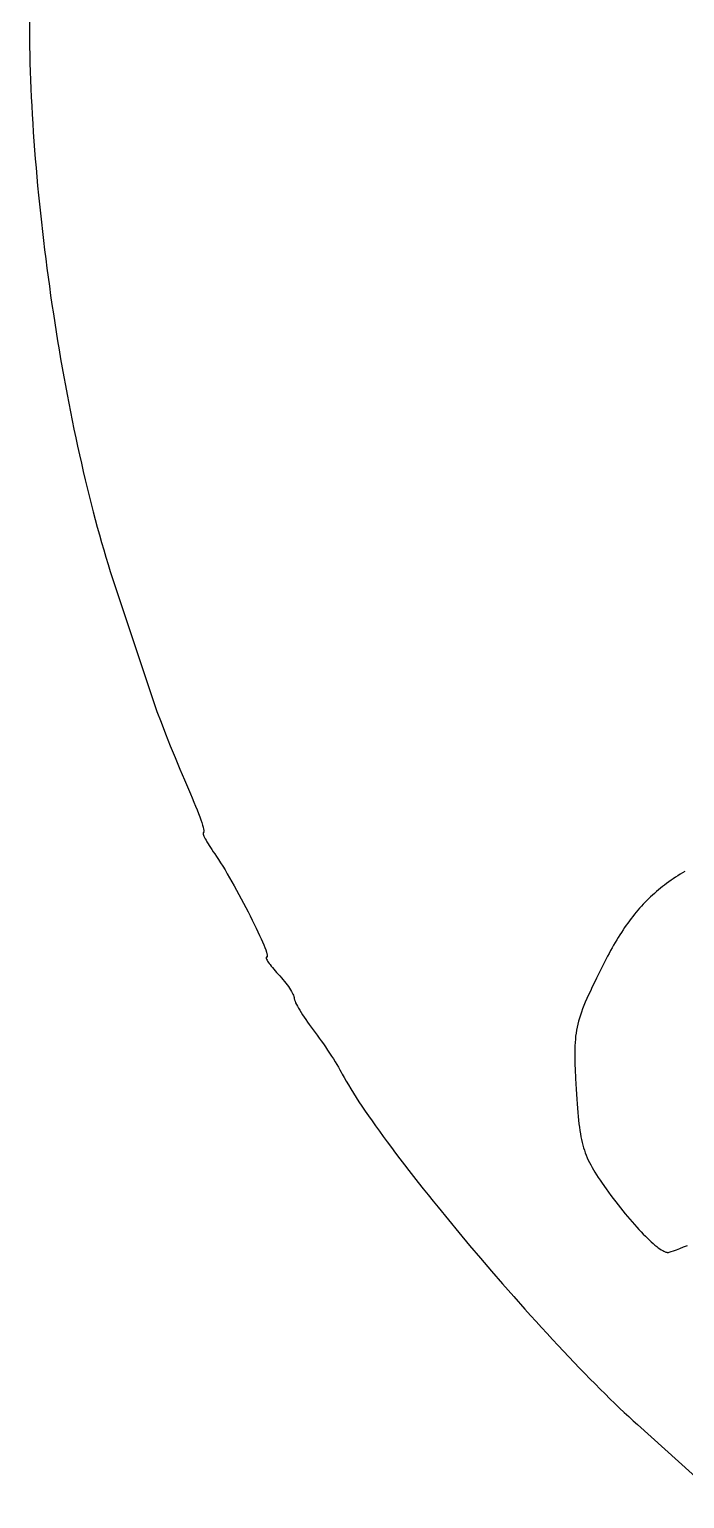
# Model space of a CAD drawing. Header units: millimetres. Extents: x 0.1 to 44.1, y 0.2 to 43.8.
# Drawn here: x 0.15 to 7.6, y 5.3 to 22.03 of the extents above; entities that cross this region are included whole.
import ezdxf

# ---------------------------------------------------------------- set-up
doc = ezdxf.new("R2010")
doc.units = ezdxf.units.MM
doc.header["$MEASUREMENT"] = 0

msp = doc.modelspace()

# ---------------------------------------------------------------- linework, layer by layer
at = {"flags": 128}
for points in [[(0.146194, 22.107563), (0.146389, 22.015994), (0.147142, 21.9235), (0.148449, 21.830115), (0.150304, 21.735875), (0.152701, 21.640816), (0.155636, 21.544972), (0.159103, 21.44838), (0.163097, 21.351074), (0.167612, 21.253091), (0.172645, 21.154465), (0.178188, 21.055231), (0.184238, 20.955426), (0.190789, 20.855085), (0.197836, 20.754243), (0.205373, 20.652936), (0.213395, 20.551198), (0.221898, 20.449066), (0.230875, 20.346575), (0.240322, 20.24376), (0.250233, 20.140656), (0.260604, 20.0373), (0.271428, 19.933726), (0.282702, 19.82997), (0.294418, 19.726067), (0.306574, 19.622053), (0.319162, 19.517963), (0.332178, 19.413833), (0.345617, 19.309698), (0.359474, 19.205592), (0.373743, 19.101553), (0.388418, 18.997615), (0.403496, 18.893814), (0.41897, 18.790184), (0.434836, 18.686763), (0.451088, 18.583583), (0.46772, 18.480683), (0.484729, 18.378096), (0.502108, 18.275858), (0.519852, 18.174004), (0.537957, 18.072571), (0.556416, 17.971593), (0.575225, 17.871105), (0.594379, 17.771144), (0.613872, 17.671744), (0.633698, 17.572942), (0.653854, 17.474772), (0.674333, 17.377269), (0.695131, 17.28047), (0.716241, 17.18441), (0.73766, 17.089124), (0.759381, 16.994647), (0.7814, 16.901015), (0.803711, 16.808264), (0.82631, 16.716428), (0.84919, 16.625544), (0.872346, 16.535646), (0.895775, 16.44677), (0.919469, 16.358951), (0.943424, 16.272226), (0.967636, 16.186628), (0.992097, 16.102194), (1.016804, 16.01896), (1.041751, 15.93696), (1.066934, 15.856229), (1.557617, 14.374724), (1.577342, 14.320617), (1.598726, 14.263025), (1.645653, 14.13943), (1.696756, 14.008031), (1.750396, 13.872918), (1.804933, 13.738185), (1.858725, 13.607921), (1.910134, 13.486219), (1.934432, 13.429858), (1.957518, 13.377171), (1.979422, 13.32711), (2.000248, 13.278452), (2.019908, 13.231451), (2.038315, 13.186357), (2.055381, 13.143422), (2.071017, 13.102899), (2.085135, 13.06504), (2.097647, 13.030096), (2.108465, 12.99832), (2.117501, 12.969963), (2.124667, 12.945277), (2.129874, 12.924515), (2.131716, 12.915684), (2.133035, 12.907928), (2.133821, 12.901279), (2.134062, 12.895768), (2.133747, 12.891427), (2.132866, 12.888287), (2.132209, 12.887178), (2.131407, 12.88638), (2.130457, 12.885899), (2.129359, 12.885738), (2.127252, 12.885419), (2.125617, 12.884473), (2.124446, 12.882915), (2.123731, 12.880761), (2.123464, 12.878026), (2.123636, 12.874727), (2.12424, 12.870879), (2.125267, 12.866497), (2.12856, 12.856195), (2.133448, 12.843946), (2.139869, 12.829875), (2.147756, 12.814108), (2.157046, 12.796769), (2.167672, 12.777983), (2.17957, 12.757876), (2.192676, 12.736572), (2.206924, 12.714197), (2.222249, 12.690875), (2.238588, 12.666731), (2.255874, 12.641891), (2.277393, 12.610677), (2.30001, 12.576544), (2.323593, 12.539748), (2.348015, 12.500546), (2.373145, 12.459194), (2.398855, 12.415949), (2.425016, 12.371066), (2.451498, 12.324803), (2.478173, 12.277416), (2.504911, 12.229161), (2.531582, 12.180295), (2.558059, 12.131074), (2.584211, 12.081754), (2.609909, 12.032592), (2.635025, 11.983844), (2.659429, 11.935767), (2.682992, 11.888618), (2.705585, 11.842652), (2.727079, 11.798125), (2.747344, 11.755296), (2.766251, 11.714419), (2.783672, 11.675751), (2.799476, 11.639549), (2.813536, 11.606069), (2.825721, 11.575568), (2.835903, 11.548302), (2.843952, 11.524526), (2.849739, 11.504499), (2.851744, 11.495971), (2.853135, 11.488476), (2.853897, 11.482046), (2.854012, 11.476713), (2.853464, 11.47251), (2.852239, 11.469468), (2.851366, 11.468392), (2.850318, 11.467619), (2.849093, 11.467152), (2.847687, 11.466995), (2.845397, 11.466742), (2.843605, 11.465989), (2.842301, 11.464749), (2.841477, 11.463035), (2.841126, 11.460858), (2.841237, 11.458233), (2.841804, 11.45517), (2.842817, 11.451683), (2.84615, 11.443484), (2.851168, 11.433736), (2.857804, 11.422538), (2.86599, 11.409989), (2.875659, 11.39619), (2.886743, 11.38124), (2.899176, 11.365238), (2.912889, 11.348284), (2.927816, 11.330476), (2.943888, 11.311916), (2.961039, 11.292701), (2.979201, 11.272933), (2.997618, 11.25276), (3.015519, 11.23236), (3.032811, 11.211873), (3.049401, 11.191437), (3.065196, 11.171193), (3.080104, 11.15128), (3.094033, 11.131836), (3.106888, 11.113002), (3.118579, 11.094917), (3.129011, 11.07772), (3.138093, 11.061551), (3.145732, 11.046549), (3.151834, 11.032854), (3.156307, 11.020605), (3.157904, 11.015066), (3.15906, 11.009941), (3.159761, 11.005247), (3.159998, 11.001002), (3.16028, 10.996641), (3.161117, 10.991602), (3.162495, 10.98591), (3.164401, 10.979587), (3.169739, 10.965141), (3.177021, 10.948449), (3.186135, 10.929696), (3.196972, 10.909068), (3.209421, 10.886748), (3.22337, 10.862922), (3.238711, 10.837775), (3.255331, 10.811492), (3.27312, 10.784257), (3.291968, 10.756256), (3.311764, 10.727674), (3.332398, 10.698695), (3.353758, 10.669505), (3.375735, 10.640288), (3.398317, 10.610322), (3.421455, 10.578933), (3.444979, 10.546381), (3.468716, 10.512924), (3.492498, 10.478822), (3.516154, 10.444332), (3.539512, 10.409716), (3.562404, 10.37523), (3.584657, 10.341135), (3.606102, 10.307689), (3.626569, 10.275151), (3.645886, 10.243781), (3.663883, 10.213837), (3.680391, 10.185578), (3.695237, 10.159263), (3.708253, 10.135151), (3.729303, 10.096069), (3.752448, 10.054948), (3.777634, 10.01185), (3.80481, 9.966839), (3.833921, 9.919977), (3.864914, 9.871328), (3.897737, 9.820954), (3.932337, 9.768919), (3.96866, 9.715286), (4.006654, 9.660116), (4.046265, 9.603474), (4.08744, 9.545423), (4.130127, 9.486024), (4.174272, 9.425342), (4.219822, 9.36344), (4.266724, 9.300379), (4.314925, 9.236224), (4.364373, 9.171037), (4.415013, 9.104881), (4.466794, 9.037819), (4.519661, 8.969914), (4.573562, 8.901229), (4.628444, 8.831827), (4.684254, 8.761772), (4.740939, 8.691125), (4.798445, 8.61995), (4.915711, 8.476268), (5.035626, 8.33123), (5.157768, 8.185339), (5.281711, 8.039099), (5.407032, 7.893013), (5.533305, 7.747586), (5.660107, 7.603322), (5.787012, 7.460723), (5.850372, 7.390206), (5.913598, 7.320294), (5.976638, 7.251051), (6.039438, 7.182539), (6.101947, 7.114821), (6.16411, 7.047961), (6.225875, 6.982021), (6.287188, 6.917065), (6.347997, 6.853154), (6.408249, 6.790353), (6.46789, 6.728724), (6.526867, 6.66833), (6.585128, 6.609234), (6.642619, 6.551499), (6.699288, 6.495188), (6.75508, 6.440365), (6.809944, 6.387091), (6.863826, 6.33543), (6.916674, 6.285445), (6.968433, 6.237199), (7.019051, 6.190755), (7.068475, 6.146176), (8.000867, 5.304334)], [(7.608935, 12.44233), (7.581245, 12.426021), (7.554031, 12.40952), (7.527282, 12.392817), (7.500986, 12.375902), (7.475133, 12.358764), (7.44971, 12.341395), (7.424707, 12.323783), (7.400113, 12.30592), (7.375917, 12.287795), (7.352107, 12.269398), (7.328672, 12.250719), (7.305601, 12.231749), (7.282883, 12.212478), (7.260506, 12.192895), (7.23846, 12.17299), (7.216734, 12.152755), (7.195315, 12.132178), (7.174194, 12.111249), (7.153358, 12.08996), (7.132797, 12.0683), (7.1125, 12.046259), (7.092454, 12.023827), (7.07265, 12.000994), (7.053076, 11.97775), (7.033721, 11.954086), (7.014573, 11.929991), (6.995622, 11.905455), (6.976856, 11.880469), (6.958264, 11.855023), (6.939836, 11.829107), (6.921559, 11.80271), (6.903422, 11.775823), (6.885415, 11.748436), (6.867527, 11.720538), (6.849745, 11.692121), (6.832059, 11.663174), (6.814459, 11.633688), (6.796931, 11.603651), (6.779466, 11.573055), (6.762053, 11.541889), (6.744679, 11.510143), (6.727335, 11.477809), (6.692688, 11.411331), (6.658022, 11.342376), (6.60242, 11.229307), (6.577167, 11.177313), (6.553551, 11.128052), (6.531526, 11.081302), (6.511047, 11.036845), (6.492066, 10.994458), (6.474539, 10.953922), (6.45842, 10.915015), (6.443661, 10.877519), (6.430218, 10.841211), (6.418044, 10.805871), (6.407093, 10.77128), (6.39732, 10.737215), (6.388677, 10.703458), (6.38112, 10.669787), (6.374602, 10.635981), (6.369078, 10.60182), (6.3645, 10.567085), (6.360824, 10.531553), (6.358003, 10.495005), (6.355991, 10.457219), (6.354743, 10.417976), (6.354211, 10.377056), (6.354351, 10.334236), (6.355116, 10.289297), (6.35646, 10.242019), (6.358338, 10.192181), (6.363508, 10.083941), (6.37026, 9.962813), (6.377223, 9.849424), (6.380814, 9.796878), (6.384535, 9.746913), (6.388428, 9.699388), (6.392535, 9.654163), (6.396897, 9.6111), (6.401557, 9.570058), (6.406557, 9.530898), (6.41194, 9.49348), (6.417746, 9.457665), (6.424019, 9.423312), (6.430799, 9.390283), (6.438131, 9.358438), (6.446055, 9.327637), (6.454613, 9.29774), (6.463848, 9.268608), (6.473802, 9.240102), (6.484517, 9.212081), (6.496034, 9.184405), (6.508397, 9.156937), (6.521647, 9.129535), (6.535826, 9.102059), (6.550976, 9.074372), (6.56714, 9.046332), (6.584359, 9.017801), (6.602676, 8.988638), (6.622133, 8.958704), (6.642771, 8.927859), (6.664633, 8.895964), (6.712197, 8.828464), (6.739001, 8.79131), (6.765974, 8.754605), (6.793069, 8.718399), (6.820237, 8.682741), (6.847432, 8.64768), (6.874604, 8.613266), (6.901706, 8.579547), (6.928689, 8.546572), (6.955507, 8.514392), (6.982111, 8.483055), (7.008453, 8.452609), (7.034485, 8.423106), (7.060159, 8.394592), (7.085428, 8.367119), (7.110242, 8.340734), (7.134556, 8.315487), (7.158319, 8.291428), (7.181485, 8.268605), (7.204006, 8.247067), (7.225833, 8.226864), (7.246919, 8.208045), (7.267216, 8.190659), (7.286675, 8.174755), (7.305249, 8.160383), (7.322891, 8.147591), (7.339551, 8.136429), (7.355182, 8.126946), (7.369736, 8.119191), (7.383165, 8.113213), (7.389443, 8.110906), (7.395422, 8.109061), (7.401095, 8.107686), (7.406457, 8.106785), (7.411502, 8.106366), (7.416224, 8.106434), (7.421891, 8.107247), (7.429655, 8.109024), (7.43938, 8.111712), (7.450931, 8.115261), (7.478961, 8.124737), (7.512655, 8.137041), (7.55092, 8.151763), (7.592667, 8.168494), (7.636803, 8.186824)]]:
    msp.add_lwpolyline(points, dxfattribs=at)

doc.saveas('drawing.dxf')
